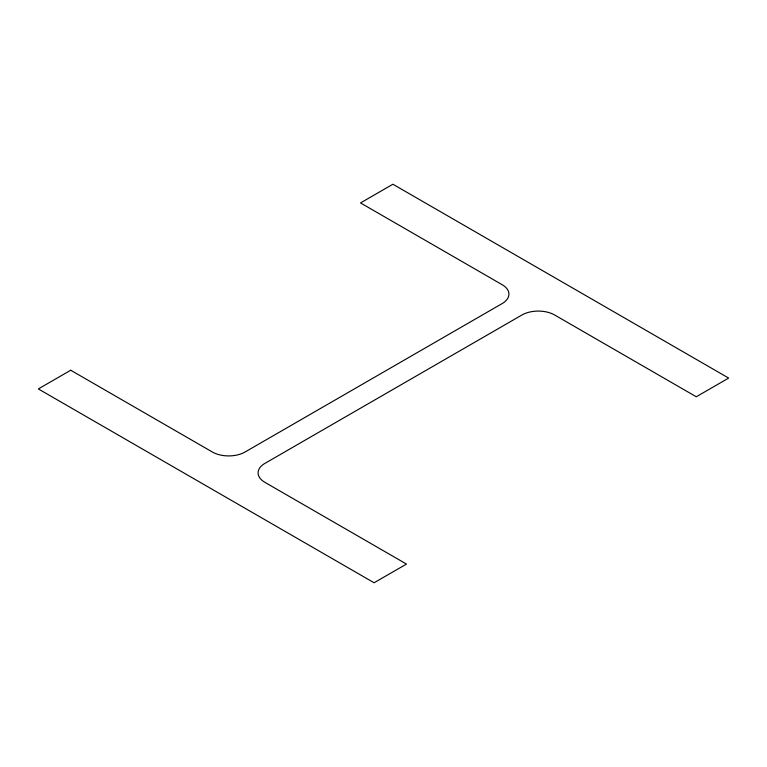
<?xml version="1.0" encoding="UTF-8"?>
<svg xmlns="http://www.w3.org/2000/svg" width="767" height="767" viewBox="0 0 767 767"><rect width="100%" height="100%" fill="white"/><g stroke="black" fill="none" stroke-linecap="round" stroke-linejoin="round"><path stroke-width="1.15" d="M70.727 370.231L38.35 388.927L374.095 582.767L406.481 564.071L264.855 482.309A23.125 13.355 0 0 1 264.855 463.421L521.934 314.997A23.125 13.355 0 0 1 554.646 314.997L696.273 396.769L728.65 378.073L392.905 184.233L360.519 202.929L502.145 284.691A23.125 13.355 0 0 1 502.145 303.579L245.066 452.003A23.125 13.355 0 0 1 212.354 452.003L70.727 370.231"/></g></svg>
